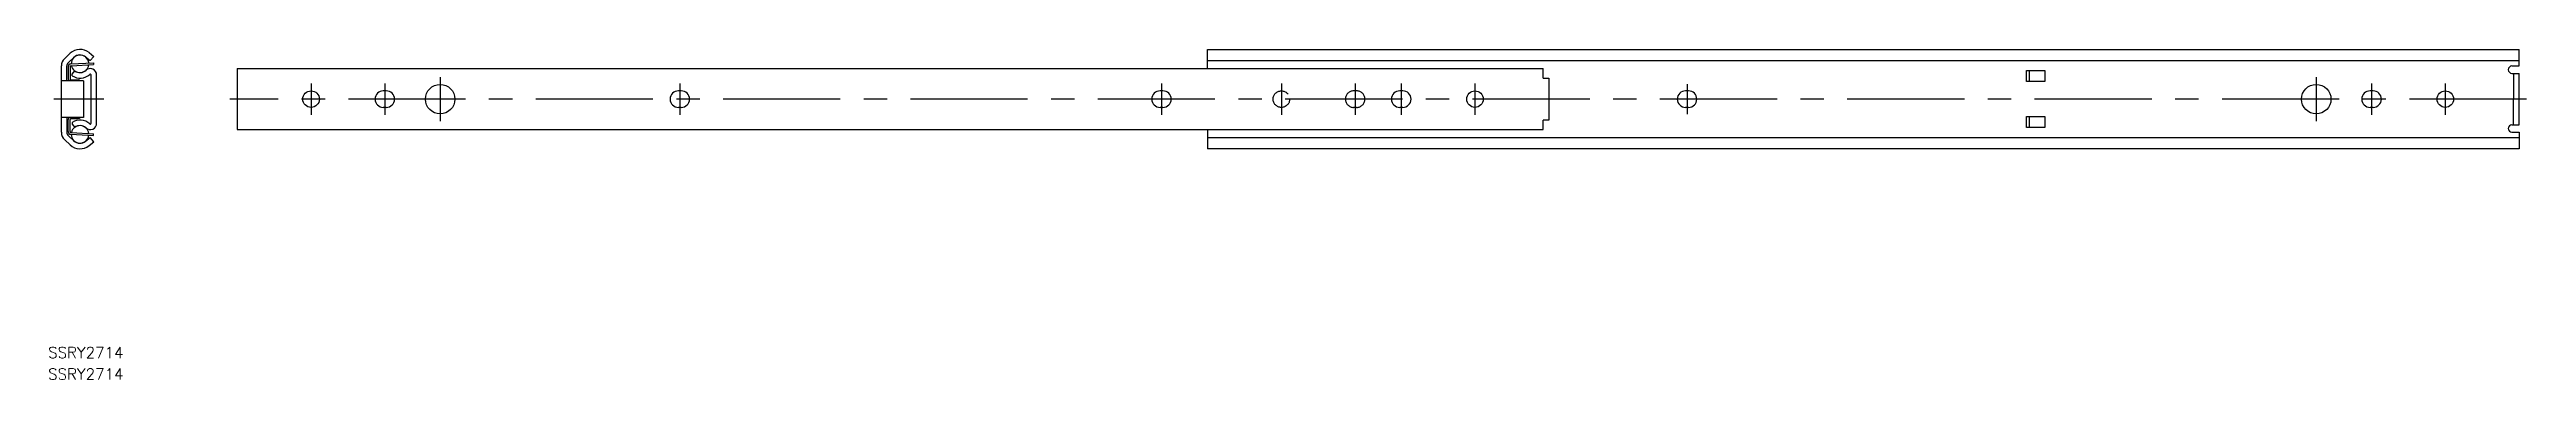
# Model space of a CAD drawing. Extents: x -3 to 668, y -76 to 13.
import ezdxf

# ---------------------------------------------------------------- set-up
doc = ezdxf.new("R2010")
doc.units = 0
doc.linetypes.add('CENTER', pattern=[50.8, 31.75, -6.35, 6.35, -6.35])
doc.linetypes.add('DASHED', pattern=[19.05, 12.7, -6.35])
doc.layers.get('0').update_dxf_attribs({"linetype": 'CONTINUOUS'})
doc.layers.add('CENTER', color=1, linetype='CENTER')
doc.styles.get("Standard").update_dxf_attribs({"font": 'txt.shx', "height": 3, "bigfont": 'bigfont.shx'})

# ---------------------------------------------------------------- blocks, each defined once
blk = doc.blocks.new('*U20')
at = {"color": 7, "linetype": 'CONTINUOUS'}
blk.add_text('SSRY2714', height=3, dxfattribs=at).set_placement((-3.59, -70.36))
blk = doc.blocks.new('*U21')
at = {"color": 7, "linetype": 'CONTINUOUS'}
blk.add_text('SSRY2714', height=3, dxfattribs=at).set_placement((-3.59, -76.21))

msp = doc.modelspace()

# ---------------------------------------------------------------- linework, layer by layer
at = {"color": 7, "linetype": 'CONTINUOUS'}
for p, q in [((310.8, 13.5), (666.4, 13.5)), ((310.8, 8.28), (310.8, 13.5)), ((666.4, 9), (666.4, 13.5)), ((0, -9), (0, 9)), ((2.38, 12.45), (0.9, 11.07)), ((1.5, 5), (1.5, 9)), ((1.85, 8.77), (1.85, 5.55)), ((3.4, 11.35), (1.92, 9.97)), ((2.35, 8.77), (2.35, 5.55)), ((2.61, 9.57), (8.73, 9.89)), ((2.63, 9.07), (8.75, 9.39)), ((2.95, 6.8), (3.62, 7.68)), ((2.95, 6.32), (2.95, 6.8)), ((6.57, 11.46), (7.82, 10.45)), ((7.51, 12.63), (8.76, 11.62)), ((8.76, 11.62), (7.82, 10.45)), ((8.73, 9.89), (8.75, 9.39)), ((47.7, 8.28), (47.7, -8.28)), ((47.7, 8.28), (401.75, 8.28)), ((310.8, 10.45), (666.4, 10.45)), ((401.75, 5.7), (401.75, 8.28)), ((532.8, 7.75), (537.8, 7.75)), ((532.8, 4.75), (532.8, 7.75)), ((533.56, 7.75), (533.56, 4.75)), ((537.8, 7.75), (537.8, 4.75)), ((664.47, 9), (666.4, 9)), ((664.47, 7), (666.4, 7)), ((664.85, 7), (664.85, 0)), ((666.4, -7), (666.4, 7)), ((6, 5), (0, 5)), ((2.65, 5.25), (4.55, 5.25)), ((6, 5), (6, -5)), ((8.05, -6.57), (8.05, 6.57)), ((9.55, -6.52), (9.55, 6.52)), ((88.1, 2.25), (87.3, 2.25)), ((168.1, 2.25), (167.3, 2.25)), ((298.7, 2.25), (297.9, 2.25)), ((363.7, 2.25), (362.9, 2.25)), ((401.75, 5.7), (403.3, 5.7)), ((403.3, 5.7), (403.3, -5.7)), ((441.2, 2.25), (440.4, 2.25)), ((537.8, 4.75), (532.8, 4.75)), ((626.8, 2.25), (626, 2.25)), ((664.85, -7), (664.85, 0)), ((6, -5), (0, -5)), ((1.5, -5), (1.5, -9)), ((1.85, -8.77), (1.85, -5.55)), ((2.35, -8.77), (2.35, -5.55)), ((2.65, -5.25), (4.55, -5.25)), ((2.95, -6.32), (2.95, -6.8)), ((88.1, -2.25), (87.3, -2.25)), ((168.1, -2.25), (167.3, -2.25)), ((298.7, -2.25), (297.9, -2.25)), ((363.7, -2.25), (362.9, -2.25)), ((401.75, -8.28), (401.75, -5.7)), ((403.3, -5.7), (401.75, -5.7)), ((441.2, -2.25), (440.4, -2.25)), ((532.8, -4.75), (537.8, -4.75)), ((532.8, -7.75), (532.8, -4.75)), ((533.56, -4.75), (533.56, -7.75)), ((537.8, -4.75), (537.8, -7.75)), ((626.8, -2.25), (626, -2.25)), ((2.38, -12.45), (0.9, -11.07)), ((3.4, -11.35), (1.92, -9.97)), ((2.61, -9.57), (8.73, -9.89)), ((2.63, -9.07), (8.75, -9.39)), ((2.95, -6.8), (3.62, -7.68)), ((6.57, -11.46), (7.82, -10.45)), ((7.51, -12.63), (8.76, -11.62)), ((8.76, -11.62), (7.82, -10.45)), ((8.73, -9.89), (8.75, -9.39)), ((47.7, -8.28), (401.75, -8.28)), ((310.8, -8.28), (310.8, -13.5)), ((310.8, -10.45), (666.4, -10.45)), ((537.8, -7.75), (532.8, -7.75)), ((664.47, -7), (666.4, -7)), ((664.47, -9), (666.4, -9)), ((666.4, -9), (666.4, -13.5)), ((666.4, -13.5), (310.8, -13.5))]:
    msp.add_line(p, q, dxfattribs=at)
at = {"color": 3, "linetype": 'DASHED'}
for p, q in [((351.2, 2.25), (350.4, 2.25)), ((351.2, -2.25), (350.4, -2.25))]:
    msp.add_line(p, q, dxfattribs=at)
at = {"color": 7, "linetype": 'CONTINUOUS'}
for centre, radius in [((67.7, 0), 2.25), ((102.7, 0), 4), ((383.3, 0), 2.25), ((611.4, 0), 4), ((646.4, 0), 2.25)]:
    msp.add_circle(centre, radius, dxfattribs=at)
at = {"color": 3, "linetype": 'DASHED'}
msp.add_circle((330.8, 0), 2.25, dxfattribs=at)
at = {"color": 7, "linetype": 'CONTINUOUS'}
for centre, radius, start, end in [((5.05, 9.58), 3.92, 51.00021, 132.99973), ((2.82, 9), 2.82, 132.99993, 180), ((2.82, 9), 1.32, 133.1022, 180), ((2.65, 8.77), 0.8, 93, 180), ((2.65, 8.77), 0.3, 93, 180), ((5.05, 9.58), 2.38, 5.81017, 180.18984), ((5.05, 9.58), 2.38, 192.26824, 353.73175), ((5.05, 9.58), 3.88, 237.28536, 312.59898), ((5.05, 9.58), 2.42, 51.00021, 132.99973), ((5.05, 9.58), 2.38, 233.00002, 312.09324), ((7.82, 6.56), 1.73, 358.95297, 133.03074), ((7.82, 6.56), 0.226, 2.85201, 130.57053), ((664.47, 8), 1, 90, 270), ((2.65, 5.55), 0.8, 180, 223.47743), ((2.65, 5.55), 0.3, 180, 270.00983), ((4.55, 4.45), 0.8, 43.35556, 90.00983), ((87.3, 0), 2.25, 90, 270), ((88.1, 0), 2.25, 270, 90), ((167.3, 0), 2.25, 90, 270), ((168.1, 0), 2.25, 270, 90), ((297.9, 0), 2.25, 90, 270), ((298.7, 0), 2.25, 270, 90), ((362.9, 0), 2.25, 90, 270), ((363.7, 0), 2.25, 270, 90), ((440.4, 0), 2.25, 90, 270), ((441.2, 0), 2.25, 270, 90), ((626, 0), 2.25, 90, 270), ((626.8, 0), 2.25, 270, 90), ((2.65, -5.55), 0.8, 136.52257, 180), ((2.65, -5.55), 0.3, 89.99017, 180), ((5.05, -9.58), 3.88, 47.40102, 122.71464), ((4.55, -4.45), 0.8, 269.99017, 316.64444), ((7.82, -6.56), 1.73, 226.96926, 1.04703), ((7.82, -6.56), 0.226, 229.42947, 357.14799), ((2.82, -9), 2.82, 180, 227.00007), ((2.82, -9), 1.32, 180, 226.8978), ((2.65, -8.77), 0.8, 180, 267), ((2.65, -8.77), 0.3, 180, 267), ((5.05, -9.58), 3.92, 227.00027, 308.99979), ((5.05, -9.58), 2.38, 179.81016, 354.18983), ((5.05, -9.58), 2.38, 6.26825, 167.73176), ((5.05, -9.58), 2.42, 227.00027, 308.99979), ((5.05, -9.58), 2.38, 47.90676, 126.99998), ((664.47, -8), 1, 90, 270)]:
    msp.add_arc(centre, radius, start, end, dxfattribs=at)
at = {"color": 3, "linetype": 'DASHED'}
for centre, start, end in [((350.4, 0), 90, 270), ((351.2, 0), 270, 90)]:
    msp.add_arc(centre, 2.25, start, end, dxfattribs=at)
at = {"layer": 'CENTER', "color": 1, "linetype": 'CENTER'}
for p, q in [((11.5, 0), (-2, 0)), ((67.7, 4.25), (67.7, -4.25)), ((87.7, 4.25), (87.7, -4.25)), ((102.7, 6), (102.7, -6)), ((167.7, 4.25), (167.7, -4.25)), ((298.3, 4.25), (298.3, -4.25)), ((330.8, 4.25), (330.8, -4.25)), ((350.8, 4.25), (350.8, -4.25)), ((363.3, 4.25), (363.3, -4.25)), ((383.3, 4.25), (383.3, -4.25)), ((440.8, 4.1), (440.8, -4.1)), ((611.4, 6), (611.4, -6)), ((626.4, 4.25), (626.4, -4.25)), ((646.4, 4.25), (646.4, -4.25)), ((668.4, 0), (45.7, 0))]:
    msp.add_line(p, q, dxfattribs=at)

# ---------------------------------------------------------------- block references
at = {"color": 7, "linetype": 'CONTINUOUS'}
for name in ['*U20', '*U21']:
    msp.add_blockref(name, (0, 0), dxfattribs=at)

doc.saveas('drawing.dxf')
